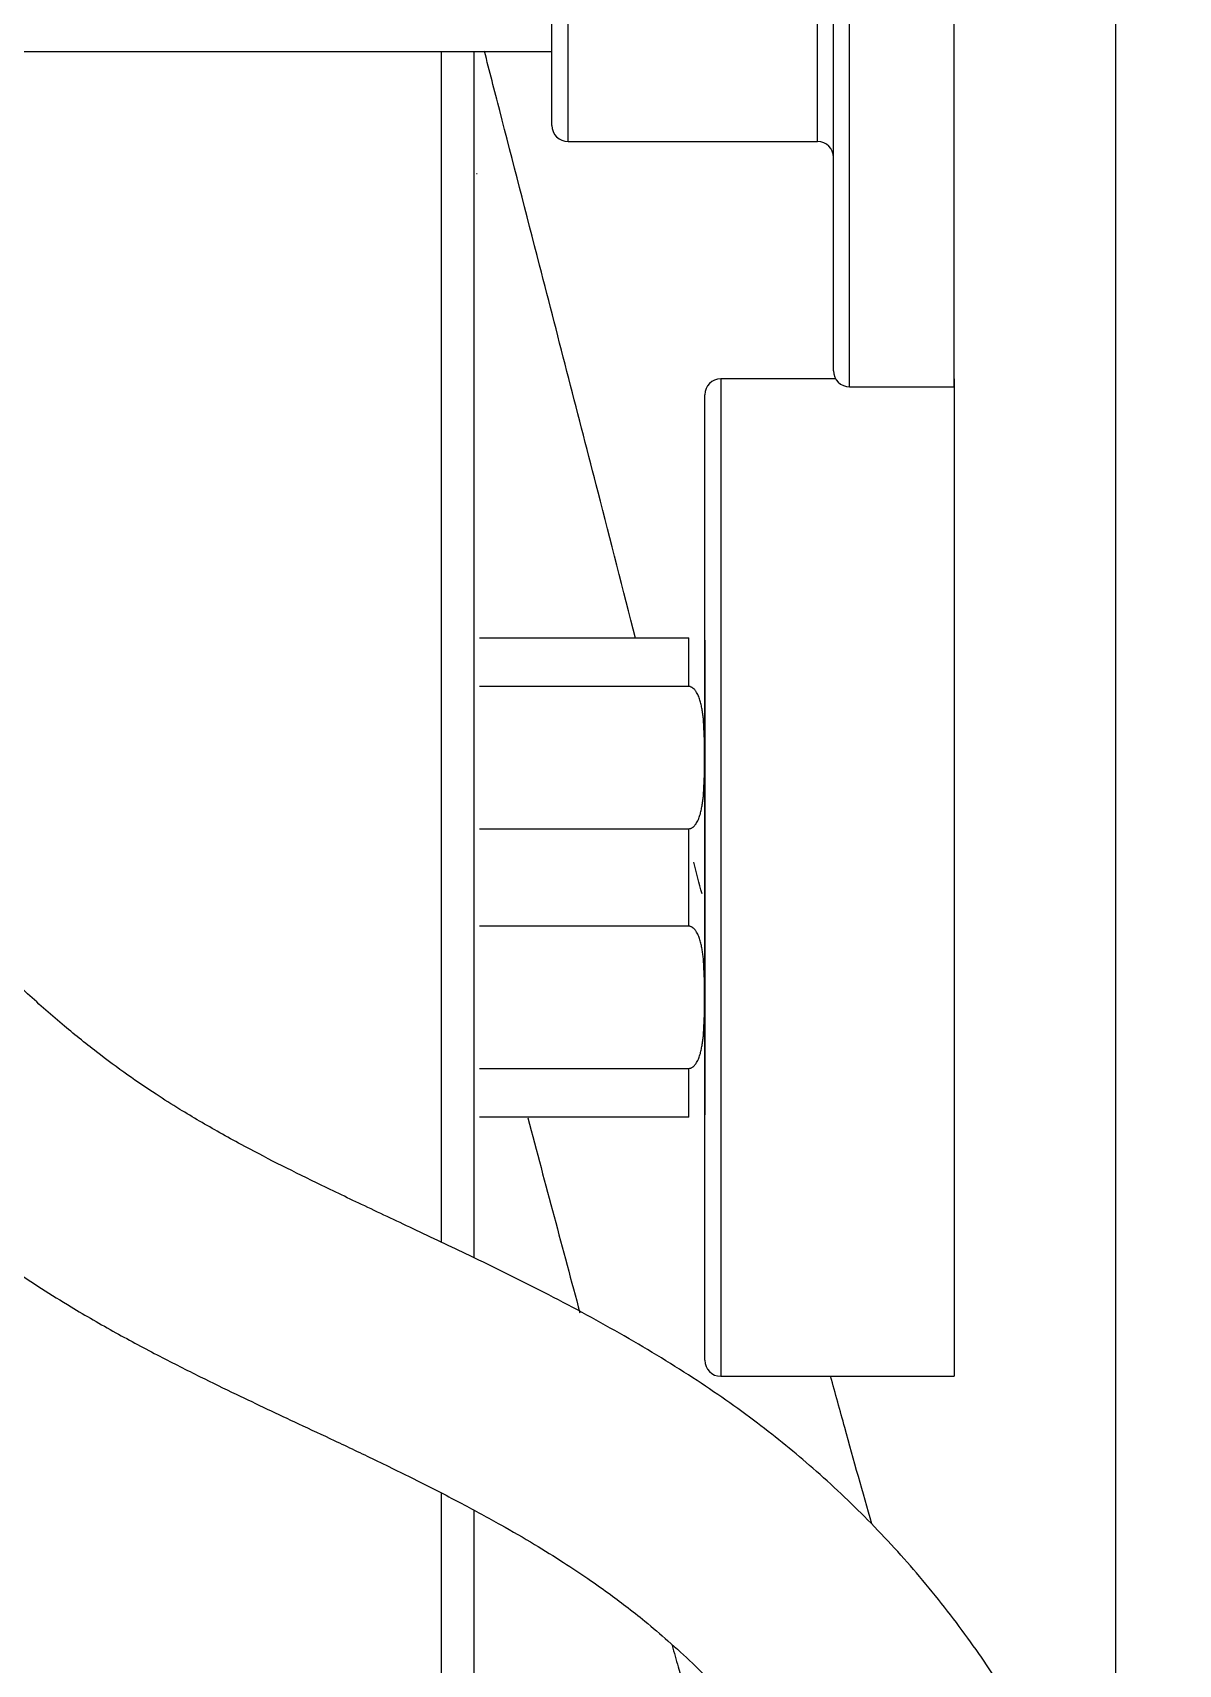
# Model space of a CAD drawing. Header units: millimetres. Extents: x -33000 to 294000, y 0 to 42408.
# Drawn here: x 136421 to 136492.2, y 15049.7 to 15151.1 of the extents above; entities that cross this region are included whole.
import ezdxf

# ---------------------------------------------------------------- set-up
doc = ezdxf.new("R2010")
doc.units = ezdxf.units.MM
doc.header["$LTSCALE"] = 50
doc.layers.add('arch', color=8, linetype='Continuous')

msp = doc.modelspace()

# ---------------------------------------------------------------- linework, layer by layer
at = {"layer": 'arch'}
for p, q in [((136488.3, 15614.6), (136488.3, 14714.6)), ((136471.77, 15129.1), (136471.77, 15180.1)), ((136478.27, 15129.1), (136478.27, 15180.1)), ((136470.77, 15130.1), (136470.77, 15179.1)), ((136454.27, 15144.35), (136454.27, 15164.85)), ((136469.77, 15144.35), (136469.77, 15164.85)), ((136453.27, 15145.35), (136453.27, 15163.85)), ((136412.9, 15149.95), (136453.26, 15149.95)), ((136454.27, 15144.35), (136469.77, 15144.35)), ((136463.77, 15129.6), (136463.77, 15067.6)), ((136470.9, 15129.6), (136463.77, 15129.6)), ((136471.77, 15129.1), (136478.27, 15129.1)), ((136478.27, 15129.6), (136478.27, 15098.6)), ((136462.77, 15068.6), (136462.77, 15128.6)), ((136448.77, 15113.5), (136461.77, 15113.5)), ((136461.77, 15110.48), (136461.77, 15113.5)), ((136462.77, 15113.35), (136462.77, 15083.85)), ((136461.77, 15110.48), (136448.77, 15110.48)), ((136448.77, 15101.63), (136461.77, 15101.63)), ((136461.77, 15095.58), (136461.77, 15101.63)), ((136478.27, 15098.6), (136478.27, 15067.6)), ((136461.77, 15095.58), (136448.77, 15095.58)), ((136448.77, 15086.73), (136461.77, 15086.73)), ((136461.77, 15083.7), (136461.77, 15086.73)), ((136461.77, 15083.7), (136448.77, 15083.7)), ((136463.77, 15067.6), (136478.27, 15067.6))]:
    msp.add_line(p, q, dxfattribs=at)
for centre, start, end in [((136454.27, 15145.35), 180, 270), ((136469.77, 15143.35), 0, 90), ((136471.77, 15130.1), 180, 270), ((136463.77, 15128.6), 90, 180), ((136463.77, 15068.6), 180, 270)]:
    msp.add_arc(centre, 1, start, end, dxfattribs=at)
for points, degree in [([(136446.41, 15075.94), (136446.41, 15149.96)], 1), ([(136448.41, 15149.96), (136448.41, 15074.99)], 1), ([(136462.6, 15097.58), (136462.42, 15098.24), (136462.25, 15098.9), (136462.08, 15099.56)], 3), ([(136446.41, 14906.6), (136446.41, 15060.35)], 1), ([(136448.41, 15059.3), (136448.41, 14906.6)], 1)]:
    msp.add_open_spline(points, degree=degree, dxfattribs=at)
for points, knots in [([(136458.47, 15113.47), (136457.7, 15116.49), (136455.7, 15124.23), (136452.88, 15135.22), (136450.53, 15144.33), (136449.39, 15148.73), (136449.08, 15149.96)], [0, 0, 0, 0, 0.248093, 0.632894, 0.898007, 1, 1, 1, 1]), ([(136448.63, 15142.34), (136448.63, 15142.34), (136448.63, 15142.34), (136448.63, 15142.34), (136448.63, 15142.34), (136448.63, 15142.34), (136448.63, 15142.34), (136448.63, 15142.34), (136448.62, 15142.34), (136448.62, 15142.34), (136448.62, 15142.34), (136448.62, 15142.34), (136448.62, 15142.34), (136448.62, 15142.34), (136448.61, 15142.34), (136448.61, 15142.34), (136448.61, 15142.34), (136448.6, 15142.34), (136448.6, 15142.34), (136448.6, 15142.34), (136448.59, 15142.34), (136448.59, 15142.34), (136448.59, 15142.34), (136448.58, 15142.34), (136448.58, 15142.34), (136448.58, 15142.34), (136448.58, 15142.34)], [0, 0, 0, 0, 0.044949, 0.08972, 0.134313, 0.178729, 0.222966, 0.267027, 0.310909, 0.354614, 0.398141, 0.44149, 0.484662, 0.527656, 0.570472, 0.613111, 0.655571, 0.697855, 0.73996, 0.781888, 0.823638, 0.86521, 0.906605, 0.947822, 0.988861, 1, 1, 1, 1]), ([(136461.77, 15101.63), (136461.79, 15101.63), (136461.82, 15101.64), (136461.86, 15101.65), (136461.88, 15101.65), (136461.91, 15101.66), (136461.92, 15101.67), (136461.96, 15101.68), (136461.98, 15101.7), (136462.01, 15101.72), (136462.03, 15101.73), (136462.05, 15101.74), (136462.06, 15101.75), (136462.09, 15101.78), (136462.11, 15101.8), (136462.14, 15101.84), (136462.16, 15101.86), (136462.18, 15101.89), (136462.19, 15101.9), (136462.21, 15101.92), (136462.23, 15101.95), (136462.25, 15101.98), (136462.29, 15102.05), (136462.31, 15102.09), (136462.36, 15102.18), (136462.38, 15102.23), (136462.41, 15102.32), (136462.43, 15102.37), (136462.46, 15102.46), (136462.48, 15102.51), (136462.52, 15102.65), (136462.54, 15102.75), (136462.58, 15102.94), (136462.6, 15103.04), (136462.63, 15103.23), (136462.64, 15103.33), (136462.67, 15103.52), (136462.68, 15103.62), (136462.7, 15103.91), (136462.71, 15104.1), (136462.73, 15104.49), (136462.74, 15104.69), (136462.75, 15105.08), (136462.75, 15105.28), (136462.75, 15105.67), (136462.75, 15105.86), (136462.75, 15106.25), (136462.75, 15106.45), (136462.75, 15106.84), (136462.75, 15107.04), (136462.74, 15107.43), (136462.73, 15107.62), (136462.71, 15108.01), (136462.7, 15108.21), (136462.68, 15108.5), (136462.67, 15108.6), (136462.64, 15108.79), (136462.63, 15108.89), (136462.6, 15109.08), (136462.58, 15109.18), (136462.54, 15109.37), (136462.52, 15109.47), (136462.47, 15109.61), (136462.46, 15109.66), (136462.43, 15109.75), (136462.41, 15109.8), (136462.37, 15109.89), (136462.35, 15109.94), (136462.31, 15110.02), (136462.29, 15110.07), (136462.25, 15110.13), (136462.23, 15110.16), (136462.2, 15110.2), (136462.19, 15110.22), (136462.16, 15110.26), (136462.14, 15110.28), (136462.11, 15110.31), (136462.1, 15110.32), (136462.08, 15110.33), (136462.07, 15110.34), (136462.04, 15110.37), (136462.02, 15110.38), (136461.99, 15110.41), (136461.98, 15110.41), (136461.95, 15110.43), (136461.94, 15110.43), (136461.9, 15110.45), (136461.88, 15110.46), (136461.84, 15110.47), (136461.82, 15110.47), (136461.79, 15110.47), (136461.78, 15110.48), (136461.77, 15110.48)], [0, 0, 0, 0, 0.007812, 0.007812, 0.011719, 0.011719, 0.015625, 0.015625, 0.023437, 0.023437, 0.027344, 0.027344, 0.03125, 0.03125, 0.039062, 0.039062, 0.046875, 0.046875, 0.050781, 0.050781, 0.054687, 0.0625, 0.0625, 0.078125, 0.078125, 0.09375, 0.09375, 0.109375, 0.109375, 0.125, 0.125, 0.15625, 0.15625, 0.1875, 0.1875, 0.21875, 0.21875, 0.25, 0.25, 0.3125, 0.3125, 0.375, 0.375, 0.4375, 0.4375, 0.5, 0.5, 0.5625, 0.5625, 0.625, 0.625, 0.6875, 0.6875, 0.75, 0.75, 0.78125, 0.78125, 0.8125, 0.8125, 0.84375, 0.84375, 0.875, 0.875, 0.890625, 0.890625, 0.90625, 0.90625, 0.921875, 0.921875, 0.9375, 0.9375, 0.945313, 0.945313, 0.953125, 0.953125, 0.960938, 0.960938, 0.964844, 0.964844, 0.96875, 0.96875, 0.976563, 0.976563, 0.980469, 0.980469, 0.984375, 0.984375, 0.992188, 0.992188, 0.996094, 0.996094, 1, 1, 1, 1]), ([(136460.74, 15050.87), (136460.86, 15050.42), (136461.54, 15048.06), (136462.72, 15044.02), (136464.17, 15039.17), (136465.52, 15034.81), (136466.72, 15031.05), (136467.77, 15027.84), (136468.74, 15025.01), (136469.73, 15022.18), (136470.84, 15019.19), (136472.02, 15016.21), (136473.18, 15013.53), (136474.29, 15011.25), (136475.31, 15009.42), (136476.22, 15008.02), (136477.05, 15006.94), (136477.88, 15006.03), (136479.16, 15004.96), (136480.89, 15004.04), (136482.99, 15003.5), (136485.32, 15003.62), (136487.47, 15004.43), (136488.96, 15005.52), (136490, 15006.69), (136490.65, 15007.7), (136491.03, 15008.46), (136491.34, 15009.25), (136491.62, 15010.13), (136491.84, 15011.12), (136492.04, 15012.35), (136492.17, 15013.81), (136492.21, 15015.45), (136492.17, 15017.09), (136492.07, 15018.6), (136491.91, 15020.31), (136491.65, 15022.29), (136491.22, 15024.77), (136490.63, 15027.43), (136489.87, 15030.19), (136488.83, 15033.34), (136487.49, 15036.74), (136485.81, 15040.32), (136483.91, 15043.86), (136481.72, 15047.54), (136479.18, 15051.33), (136476.26, 15055.08), (136473.05, 15058.6), (136469.65, 15061.82), (136466.02, 15064.77), (136462.02, 15067.58), (136457.54, 15070.29), (136452.85, 15072.81), (136448.52, 15074.94), (136444.71, 15076.74), (136441.52, 15078.24), (136438.69, 15079.59), (136436.22, 15080.82), (136434.23, 15081.85), (136432.64, 15082.73), (136431.37, 15083.46), (136430.06, 15084.24), (136428.56, 15085.19), (136426.82, 15086.37), (136424.87, 15087.82), (136422.74, 15089.54), (136420.45, 15091.57), (136418.31, 15093.63), (136416.92, 15095.02), (136416.33, 15095.61)], [0, 0, 0, 0, 0.002402, 0.012822, 0.022862, 0.031953, 0.041591, 0.049804, 0.057078, 0.065589, 0.075662, 0.087423, 0.100212, 0.112465, 0.124066, 0.134938, 0.14339, 0.151502, 0.160466, 0.167922, 0.176056, 0.184411, 0.191859, 0.199965, 0.206744, 0.21219, 0.217097, 0.223024, 0.230036, 0.23816, 0.247424, 0.260726, 0.274526, 0.287305, 0.299016, 0.309624, 0.327234, 0.346233, 0.366797, 0.388823, 0.410891, 0.441474, 0.471024, 0.500223, 0.53021, 0.561057, 0.591924, 0.620712, 0.647368, 0.671723, 0.697531, 0.724554, 0.751108, 0.776769, 0.796252, 0.814395, 0.830904, 0.84598, 0.860444, 0.869383, 0.878121, 0.886896, 0.897619, 0.910691, 0.92579, 0.943097, 0.962569, 0.984147, 1, 1, 1, 1]), ([(136461.77, 15086.73), (136461.79, 15086.73), (136461.82, 15086.74), (136461.86, 15086.75), (136461.88, 15086.75), (136461.91, 15086.76), (136461.92, 15086.77), (136461.96, 15086.78), (136461.98, 15086.8), (136462.01, 15086.82), (136462.03, 15086.83), (136462.05, 15086.84), (136462.06, 15086.85), (136462.09, 15086.88), (136462.11, 15086.9), (136462.14, 15086.94), (136462.16, 15086.96), (136462.18, 15086.99), (136462.19, 15087), (136462.21, 15087.02), (136462.23, 15087.05), (136462.25, 15087.08), (136462.29, 15087.15), (136462.31, 15087.19), (136462.36, 15087.28), (136462.38, 15087.33), (136462.41, 15087.42), (136462.43, 15087.47), (136462.46, 15087.56), (136462.48, 15087.61), (136462.52, 15087.75), (136462.54, 15087.85), (136462.58, 15088.04), (136462.6, 15088.14), (136462.63, 15088.33), (136462.64, 15088.43), (136462.67, 15088.62), (136462.68, 15088.72), (136462.7, 15089.01), (136462.71, 15089.2), (136462.73, 15089.59), (136462.74, 15089.79), (136462.75, 15090.18), (136462.75, 15090.38), (136462.75, 15090.77), (136462.75, 15090.96), (136462.75, 15091.35), (136462.75, 15091.55), (136462.75, 15091.94), (136462.75, 15092.14), (136462.74, 15092.53), (136462.73, 15092.72), (136462.71, 15093.11), (136462.7, 15093.31), (136462.68, 15093.6), (136462.67, 15093.7), (136462.64, 15093.89), (136462.63, 15093.99), (136462.6, 15094.18), (136462.58, 15094.28), (136462.54, 15094.47), (136462.52, 15094.57), (136462.47, 15094.71), (136462.46, 15094.76), (136462.43, 15094.85), (136462.41, 15094.9), (136462.37, 15094.99), (136462.35, 15095.04), (136462.31, 15095.12), (136462.29, 15095.17), (136462.25, 15095.23), (136462.23, 15095.26), (136462.2, 15095.3), (136462.19, 15095.32), (136462.16, 15095.36), (136462.14, 15095.38), (136462.11, 15095.41), (136462.1, 15095.42), (136462.08, 15095.43), (136462.07, 15095.44), (136462.04, 15095.47), (136462.02, 15095.48), (136461.99, 15095.51), (136461.98, 15095.51), (136461.95, 15095.53), (136461.94, 15095.53), (136461.9, 15095.55), (136461.88, 15095.56), (136461.84, 15095.57), (136461.82, 15095.57), (136461.79, 15095.57), (136461.78, 15095.58), (136461.77, 15095.58)], [0, 0, 0, 0, 0.007813, 0.007813, 0.011719, 0.011719, 0.015625, 0.015625, 0.023438, 0.023438, 0.027344, 0.027344, 0.03125, 0.03125, 0.039063, 0.039063, 0.046875, 0.046875, 0.050781, 0.050781, 0.054688, 0.0625, 0.0625, 0.078125, 0.078125, 0.09375, 0.09375, 0.109375, 0.109375, 0.125, 0.125, 0.15625, 0.15625, 0.1875, 0.1875, 0.21875, 0.21875, 0.25, 0.25, 0.3125, 0.3125, 0.375, 0.375, 0.4375, 0.4375, 0.5, 0.5, 0.5625, 0.5625, 0.625, 0.625, 0.6875, 0.6875, 0.75, 0.75, 0.78125, 0.78125, 0.8125, 0.8125, 0.84375, 0.84375, 0.875, 0.875, 0.890625, 0.890625, 0.90625, 0.90625, 0.921875, 0.921875, 0.9375, 0.9375, 0.945313, 0.945313, 0.953125, 0.953125, 0.960938, 0.960938, 0.964844, 0.964844, 0.96875, 0.96875, 0.976562, 0.976562, 0.980469, 0.980469, 0.984375, 0.984375, 0.992187, 0.992187, 0.996094, 0.996094, 1, 1, 1, 1]), ([(136461.77, 15086.73), (136461.79, 15086.73), (136461.82, 15086.74), (136461.86, 15086.75), (136461.88, 15086.75), (136461.91, 15086.76), (136461.92, 15086.77), (136461.96, 15086.78), (136461.98, 15086.8), (136462.01, 15086.82), (136462.03, 15086.83), (136462.05, 15086.84), (136462.06, 15086.85), (136462.09, 15086.88), (136462.11, 15086.9), (136462.14, 15086.94), (136462.16, 15086.96), (136462.18, 15086.99), (136462.19, 15087), (136462.21, 15087.02), (136462.23, 15087.05), (136462.25, 15087.08), (136462.29, 15087.15), (136462.31, 15087.19), (136462.36, 15087.28), (136462.38, 15087.33), (136462.41, 15087.42), (136462.43, 15087.47), (136462.46, 15087.56), (136462.48, 15087.61), (136462.52, 15087.75), (136462.54, 15087.85), (136462.58, 15088.04), (136462.6, 15088.14), (136462.63, 15088.33), (136462.64, 15088.43), (136462.67, 15088.62), (136462.68, 15088.72), (136462.7, 15089.01), (136462.71, 15089.2), (136462.73, 15089.59), (136462.74, 15089.79), (136462.75, 15090.18), (136462.75, 15090.38), (136462.75, 15090.77), (136462.75, 15090.96), (136462.75, 15091.35), (136462.75, 15091.55), (136462.75, 15091.94), (136462.75, 15092.14), (136462.74, 15092.53), (136462.73, 15092.72), (136462.71, 15093.11), (136462.7, 15093.31), (136462.68, 15093.6), (136462.67, 15093.7), (136462.64, 15093.89), (136462.63, 15093.99), (136462.6, 15094.18), (136462.58, 15094.28), (136462.54, 15094.47), (136462.52, 15094.57), (136462.47, 15094.71), (136462.46, 15094.76), (136462.43, 15094.85), (136462.41, 15094.9), (136462.37, 15094.99), (136462.35, 15095.04), (136462.31, 15095.12), (136462.29, 15095.17), (136462.25, 15095.23), (136462.23, 15095.26), (136462.2, 15095.3), (136462.19, 15095.32), (136462.16, 15095.36), (136462.14, 15095.38), (136462.11, 15095.41), (136462.1, 15095.42), (136462.08, 15095.43), (136462.07, 15095.44), (136462.04, 15095.47), (136462.02, 15095.48), (136461.99, 15095.51), (136461.98, 15095.51), (136461.95, 15095.53), (136461.94, 15095.53), (136461.9, 15095.55), (136461.88, 15095.56), (136461.84, 15095.57), (136461.82, 15095.57), (136461.79, 15095.57), (136461.78, 15095.58), (136461.77, 15095.58)], [0, 0, 0, 0, 0.007813, 0.007813, 0.011719, 0.011719, 0.015625, 0.015625, 0.023438, 0.023438, 0.027344, 0.027344, 0.03125, 0.03125, 0.039063, 0.039063, 0.046875, 0.046875, 0.050781, 0.050781, 0.054688, 0.0625, 0.0625, 0.078125, 0.078125, 0.09375, 0.09375, 0.109375, 0.109375, 0.125, 0.125, 0.15625, 0.15625, 0.1875, 0.1875, 0.21875, 0.21875, 0.25, 0.25, 0.3125, 0.3125, 0.375, 0.375, 0.4375, 0.4375, 0.5, 0.5, 0.5625, 0.5625, 0.625, 0.625, 0.6875, 0.6875, 0.75, 0.75, 0.78125, 0.78125, 0.8125, 0.8125, 0.84375, 0.84375, 0.875, 0.875, 0.890625, 0.890625, 0.90625, 0.90625, 0.921875, 0.921875, 0.9375, 0.9375, 0.945313, 0.945313, 0.953125, 0.953125, 0.960938, 0.960938, 0.964844, 0.964844, 0.96875, 0.96875, 0.976562, 0.976562, 0.980469, 0.980469, 0.984375, 0.984375, 0.992187, 0.992187, 0.996094, 0.996094, 1, 1, 1, 1]), ([(136405.95, 15086.36), (136406.3, 15086.01), (136407.46, 15084.82), (136409.42, 15082.86), (136411.82, 15080.58), (136414.25, 15078.44), (136416.87, 15076.31), (136419.87, 15074.13), (136423.02, 15072.11), (136426.1, 15070.33), (136428.8, 15068.89), (136431.31, 15067.62), (136433.55, 15066.53), (136435.59, 15065.56), (136437.63, 15064.6), (136439.86, 15063.56), (136442.38, 15062.36), (136445.03, 15061.06), (136447.64, 15059.72), (136450.03, 15058.42), (136452.14, 15057.2), (136453.94, 15056.08), (136455.45, 15055.07), (136456.74, 15054.16), (136457.91, 15053.29), (136459.16, 15052.3), (136460.55, 15051.11), (136462.07, 15049.72), (136463.63, 15048.15), (136465.19, 15046.42), (136466.84, 15044.42), (136468.42, 15042.26), (136469.89, 15040.03), (136471.16, 15037.92), (136472.28, 15035.95), (136473.27, 15034.06), (136474.16, 15032.2), (136475, 15030.26), (136475.74, 15028.31), (136476.38, 15026.4), (136476.9, 15024.57), (136477.32, 15022.8), (136477.64, 15021.14), (136477.88, 15019.62), (136478.04, 15018.31), (136478.13, 15017.26), (136478.19, 15016.36), (136478.21, 15015.52), (136478.21, 15014.82), (136478.2, 15014.41), (136478.21, 15014.31), (136478.23, 15014.3)], [0, 0, 0, 0, 0.0087569, 0.0291666, 0.0481263, 0.0655636, 0.082947, 0.1025636, 0.1244691, 0.140388, 0.1554253, 0.1689002, 0.1807908, 0.1910894, 0.2015427, 0.2137453, 0.2277044, 0.2434234, 0.2587888, 0.2734129, 0.2866866, 0.298605, 0.3091656, 0.3183675, 0.3268702, 0.3363666, 0.3485088, 0.3620438, 0.3769628, 0.3932545, 0.4107109, 0.4329158, 0.4538942, 0.4736599, 0.493506, 0.5119877, 0.5301413, 0.5492772, 0.569369, 0.5868021, 0.6046622, 0.6217005, 0.6376579, 0.6525469, 0.6667693, 0.677429, 0.689201, 0.7020371, 0.7156121, 0.7277434, 0.7360933, 0.7360933, 0.7360933, 0.7360933]), ([(136451.78, 15083.66), (136452.32, 15081.59), (136453.41, 15077.51), (136454.48, 15073.51), (136455.01, 15071.55)], [0, 0, 0, 0, 0.500257, 1, 1, 1, 1]), ([(136473.14, 15058.43), (136472.59, 15060.37), (136471.75, 15063.39), (136470.88, 15066.53), (136470.59, 15067.6)], [0.95796098, 0.95796098, 0.95796098, 0.95796098, 0.96754744, 0.97248983, 0.97248983, 0.97248983, 0.97248983])]:
    msp.add_open_spline(points, degree=3, knots=knots, dxfattribs=at)

doc.saveas('drawing.dxf')
